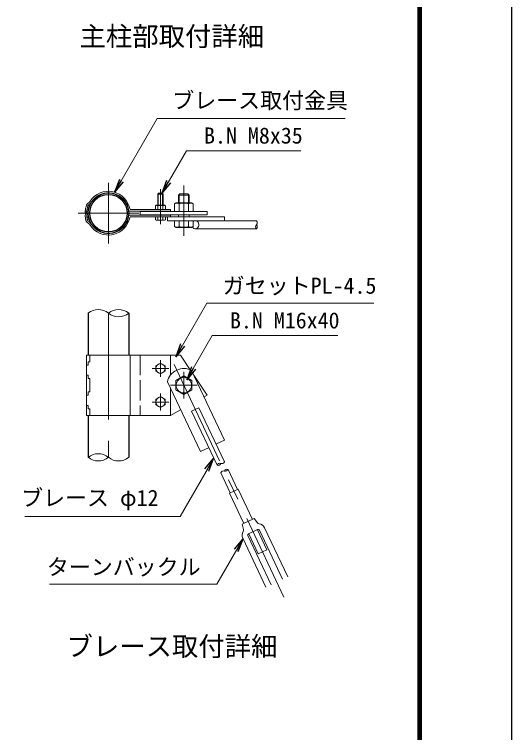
# Model space of a CAD drawing. Units: millimetres, scale not verified. Extents: x -8400 to 8400, y -5940 to 5940.
# Drawn here: x 5430 to 8400, y -3430 to 854 of the extents above; entities that cross this region are included whole.
import ezdxf
from ezdxf.enums import TextEntityAlignment as Align

# ---------------------------------------------------------------- set-up
doc = ezdxf.new("R2010")
doc.units = ezdxf.units.MM
doc.header["$LTSCALE"] = 20
doc.linetypes.add('DASHED', pattern=[7.5, 6, -1.5])
doc.linetypes.add('USER1', pattern=[50.8, 31.75, -6.35, 6.35, -6.35])
for name, color, linetype, lineweight in [('0-1_D-STR1', 1, 'Continuous', 25), ('0-4_D-BMK', 2, 'USER1', 13), ('0-5_D-STR-DIM', 7, 'Continuous', 13), ('0-8_D-STR3', 3, 'Continuous', 13), ('0-9_D-STR-TXT', 7, 'Continuous', 13), ('0-A_D-TTL-TXT', 7, 'Continuous', 13), ('0-C_D-TTL', 7, 'Continuous', 25)]:
    doc.layers.add(name, color=color, linetype=linetype, lineweight=lineweight)
doc.layers.add('0-6_0', color=7, linetype='Continuous')
doc.styles.add('ＭＳ ゴシック', font='')
doc.styles.get('ＭＳ ゴシック').set_extended_font_data('MS Gothic')

# ---------------------------------------------------------------- blocks, each defined once
blk = doc.blocks.new('_Open')
at = {"layer": '0-6_0'}
blk.add_line((-20, 3.333), (0, 0), dxfattribs=at)
blk.add_lwpolyline([(-20, -3.333), (0, 0), (-20, 0)], dxfattribs=at)

msp = doc.modelspace()

# ---------------------------------------------------------------- linework, layer by layer
at = {"layer": '0-1_D-STR1'}
for p, q in [((5871.22, -927.93), (5871.22, -1177.93)), ((6113.22, -927.93), (6113.22, -1177.93)), ((5871.22, -1537.93), (5871.22, -1787.93)), ((6113.22, -1537.93), (6113.22, -1787.93))]:
    msp.add_line(p, q, dxfattribs=at)
for radius in [121, 111.8]:
    msp.add_circle((5992.22, -331.44), radius, dxfattribs=at)
at = {"layer": '0-4_D-BMK'}
for p, q in [((5992.22, -149.94), (5992.22, -512.94)), ((6442.42, -466.64), (6442.42, -166.64)), ((6302.42, -188.46), (6302.42, -398.02)), ((5810.72, -331.44), (6173.72, -331.44)), ((5992.22, -927.93), (5992.22, -1787.93)), ((6302.42, -1207.93), (6302.42, -1307.93)), ((6383.86, -1234.17), (7040.54, -2622.08)), ((6352.42, -1257.93), (6252.42, -1257.93)), ((6442.42, -1277.93), (6442.42, -1437.93)), ((6522.42, -1357.93), (6362.42, -1357.93)), ((6302.42, -1507.93), (6302.42, -1407.93)), ((6352.42, -1457.93), (6252.42, -1457.93))]:
    msp.add_line(p, q, dxfattribs=at)
at = {"layer": '0-5_D-STR-DIM'}
for centre, radius, start, end in [((6864.24, -388.64), 17.02, 315.18146, 44.81854), ((6888.39, -412.64), 17.02, 135.18146, 224.81854), ((6864.24, -412.64), 17.02, 315.18146, 44.81854), ((5931.72, -1002.58), 96.08, 50.97549, 129.02451), ((6052.72, -1002.58), 96.08, 50.97549, 129.02451), ((6052.72, -853.29), 96.08, 230.97549, 309.02451), ((5931.72, -1862.58), 96.08, 50.97549, 129.02451), ((5931.72, -1713.29), 96.08, 230.97549, 309.02451), ((6052.72, -1713.29), 96.08, 230.97549, 309.02451), ((6657.55, -1840.68), 17.02, 70.5023, 160.13939), ((6647.22, -1818.85), 17.02, 250.5023, 340.13939), ((6668.92, -1808.59), 17.02, 250.5023, 340.13939), ((6678.94, -1885.88), 17.02, 70.5023, 160.13939), ((6700.63, -1875.62), 17.02, 70.5023, 160.13939), ((6690.3, -1853.78), 17.02, 250.5023, 340.13939)]:
    msp.add_arc(centre, radius, start, end, dxfattribs=at)
at = {"layer": '0-8_D-STR3'}
for p, q in [((6286.42, -217.44), (6291.22, -212.64)), ((6291.22, -212.64), (6313.62, -212.64)), ((6318.42, -217.44), (6313.62, -212.64)), ((6286.42, -217.44), (6318.42, -217.44)), ((6286.42, -284.24), (6286.42, -217.44)), ((6289.42, -284.24), (6289.42, -214.44)), ((6315.42, -284.24), (6315.42, -214.44)), ((6318.42, -284.24), (6318.42, -217.44)), ((6410.42, -224.64), (6418.42, -216.64)), ((6474.42, -224.64), (6410.42, -224.64)), ((6410.42, -270.44), (6410.42, -224.64)), ((6415.22, -270.44), (6415.22, -219.84)), ((6466.42, -216.64), (6418.42, -216.64)), ((6474.42, -224.64), (6466.42, -216.64)), ((6469.62, -270.44), (6469.62, -219.84)), ((6474.42, -270.44), (6474.42, -224.64)), ((5867.44, -294.4), (5876.44, -296.31)), ((5874, -269.52), (5870.69, -271.78)), ((5879.18, -277.13), (5875.87, -279.38)), ((6272.4, -287.14), (6277.42, -284.24)), ((6272.4, -310.24), (6272.4, -287.14)), ((6327.42, -284.24), (6277.42, -284.24)), ((6287.41, -310.24), (6287.41, -287.14)), ((6317.43, -310.24), (6317.43, -287.14)), ((6332.44, -287.14), (6327.42, -284.24)), ((6332.44, -310.24), (6332.44, -287.14)), ((6488.42, -270.44), (6396.42, -270.44)), ((6414.71, -322.44), (6414.71, -275.88)), ((6470.13, -322.44), (6470.13, -275.88)), ((5853.34, -319.41), (5862.55, -319.41)), ((5858.7, -330.69), (5859.56, -329.82)), ((5865.21, -337.19), (5866.07, -336.33)), ((6362.42, -319.44), (6118.34, -319.44)), ((6362.42, -310.24), (6121.09, -310.24)), ((6182.42, -322.44), (6582.42, -322.44)), ((6182.42, -322.44), (6182.42, -340.44)), ((6182.42, -340.44), (6582.42, -340.44)), ((6332.44, -310.24), (6272.4, -310.24)), ((6362.42, -319.44), (6362.42, -310.24)), ((6410.42, -352.64), (6410.42, -340.44)), ((6474.42, -352.64), (6474.42, -340.44)), ((6582.42, -322.44), (6582.42, -340.44)), ((5867.44, -368.48), (5876.44, -366.57)), ((5879.18, -385.76), (5875.87, -383.5)), ((6362.42, -343.44), (6118.34, -343.44)), ((6685.81, -352.64), (6121.09, -352.64)), ((6272.4, -352.64), (6272.4, -371.06)), ((6277.22, -373.84), (6272.4, -371.06)), ((6277.22, -373.84), (6327.62, -373.84)), ((6287.41, -352.64), (6287.41, -371.06)), ((6317.43, -352.64), (6317.43, -371.06)), ((6327.62, -373.84), (6332.44, -371.06)), ((6332.44, -352.64), (6332.44, -371.06)), ((6344.44, -352.64), (6344.44, -376.64)), ((6344.44, -376.64), (6876.31, -376.64)), ((6362.42, -343.44), (6362.42, -352.64)), ((6386.99, -376.64), (6386.99, -411.2)), ((6414.71, -376.64), (6414.71, -411.2)), ((6470.13, -376.64), (6470.13, -411.2)), ((6497.84, -376.64), (6497.84, -411.2)), ((6685.81, -352.64), (6685.81, -376.64)), ((5874, -393.36), (5870.69, -391.11)), ((6396.42, -416.64), (6386.99, -411.2)), ((6488.42, -416.64), (6396.42, -416.64)), ((6488.42, -416.64), (6497.84, -411.2)), ((6510.85, -424.64), (6876.31, -424.64)), ((5862.02, -1177.93), (5862.02, -1537.93)), ((6422.42, -1177.93), (5862.02, -1177.93)), ((5882.02, -1177.93), (5882.02, -1217.93)), ((6122.42, -1177.93), (6122.42, -1537.93)), ((6362.42, -1177.93), (6362.42, -1297.93)), ((6422.42, -1177.93), (6480.88, -1265.63)), ((5871.22, -1237.93), (5862.02, -1237.93)), ((5882.02, -1217.93), (5871.22, -1217.93)), ((5871.22, -1217.93), (5871.22, -1237.93)), ((6489.07, -1269.48), (6685.81, -1685.29)), ((5871.22, -1297.93), (5862.02, -1297.93)), ((5871.22, -1297.93), (5871.22, -1317.93)), ((5882.02, -1317.93), (5871.22, -1317.93)), ((5882.02, -1317.93), (5882.02, -1397.93)), ((6344.44, -1337.91), (6541.18, -1753.72)), ((5871.22, -1397.93), (5871.22, -1417.93)), ((5882.02, -1397.93), (5871.22, -1397.93)), ((6362.42, -1375.9), (6362.42, -1537.93)), ((5871.22, -1417.93), (5862.02, -1417.93)), ((5871.22, -1477.93), (5862.02, -1477.93)), ((5871.22, -1497.93), (5871.22, -1477.93)), ((5882.02, -1497.93), (5871.22, -1497.93)), ((5882.02, -1497.93), (5882.02, -1537.93)), ((6489.15, -1512.83), (6532.54, -1492.3)), ((6532.54, -1492.3), (6684.93, -1814.37)), ((6362.42, -1537.93), (5862.02, -1537.93)), ((6423.36, -1504.7), (6362.42, -1537.93)), ((6489.15, -1512.83), (6641.54, -1834.9)), ((6637, -1708.38), (6685.81, -1685.29)), ((6541.18, -1753.72), (6589.99, -1730.62)), ((6662.93, -1880.1), (6719.46, -1999.59)), ((6706.31, -1859.57), (6762.85, -1979.07)), ((6715.49, -2001.48), (6766.83, -1977.18)), ((6715.49, -2001.48), (6801.02, -2182.26)), ((6766.83, -1977.18), (6852.37, -2157.97)), ((6790.54, -2187.22), (6862.85, -2153.01)), ((6862.85, -2153.01), (6882.24, -2178.35)), ((6790.54, -2187.22), (6797.84, -2218.29)), ((6828.66, -2244.41), (6882.9, -2218.75)), ((6881.45, -2219.44), (6937.91, -2338.75)), ((6893.55, -2222.56), (7032.12, -2515.43)), ((6924.28, -2208.02), (7062.85, -2500.89)), ((6794.12, -2269.61), (6932.69, -2562.48)), ((6824.85, -2255.07), (6963.42, -2547.94)), ((6830.11, -2243.73), (6886.56, -2363.05)), ((6886.56, -2363.05), (6937.91, -2338.75))]:
    msp.add_line(p, q, dxfattribs=at)
at = {"layer": '0-8_D-STR3', "linetype": 'DASHED'}
msp.add_line((6182.42, -1177.93), (6182.42, -1537.93), dxfattribs=at)
at = {"layer": '0-8_D-STR3'}
for points in [[(6386.99, -322.44), (6386.99, -275.88), (6396.42, -270.44)], [(6497.84, -322.44), (6497.84, -275.88), (6488.42, -270.44)], [(6502.81, -1298.52), (6582.42, -1417.93), (6564.05, -1427.95)]]:
    msp.add_lwpolyline(points, dxfattribs=at)
for points in [[(6302.42, -1225.53), (6274.36, -1241.73), (6274.36, -1274.13), (6302.42, -1290.33), (6330.48, -1274.13), (6330.48, -1241.73)], [(6442.42, -1302.51), (6394.42, -1330.22), (6394.42, -1385.65), (6442.42, -1413.36), (6490.42, -1385.65), (6490.42, -1330.22)], [(6302.42, -1490.33), (6274.36, -1474.13), (6274.36, -1441.73), (6302.42, -1425.53), (6330.48, -1441.73), (6330.48, -1474.13)]]:
    msp.add_lwpolyline(points, close=True, dxfattribs=at)
for centre, radius in [((6302.42, -1257.93), 28.14), ((6442.42, -1357.93), 46), ((6302.42, -1457.93), 28.14)]:
    msp.add_circle(centre, radius, dxfattribs=at)
for centre, radius, start, end in [((5992.22, -331.44), 130.6, 9.34203, 146.56403), ((5992.22, -331.44), 121.4, 8.12234, 146.58211), ((5992.22, -331.44), 139.4, 160.23213, 175.04957), ((5885.94, -293.53), 26.57, 125.43571, 159.52262), ((5992.22, -331.44), 130.2, 160.25412, 176.75773), ((5885.94, -293.53), 17.36, 125.43571, 159.52262), ((5992.22, -331.44), 121, 163.12037, 174.6988), ((5845.96, -234.39), 44.94, 307.86461, 326.1), ((5845.96, -234.39), 54.13, 307.86461, 326.1), ((6279.9, -298.11), 13.29, 55.61586, 124.38414), ((6302.42, -334.5), 49.68, 72.4121, 107.5879), ((6324.94, -298.11), 13.29, 55.61585, 124.38416), ((6400.85, -296.13), 24.54, 55.61587, 124.38413), ((6442.42, -363.31), 91.71, 72.41211, 107.58789), ((6483.99, -296.13), 24.54, 55.61587, 124.38413), ((5871.71, -343.7), 18.4, 135, 183.94314), ((5884.31, -319.35), 30.97, 180.11864, 206.55208), ((5853.06, -323.32), 9.2, 315, 357.63166), ((5871.71, -343.7), 9.2, 135, 183.94314), ((5853.06, -323.32), 18.4, 315, 357.63166), ((6118.34, -313.44), 6, 188.12234, 270), ((6049.49, -331.44), 196.6, 183.94314, 192.30868), ((5887.83, -364.45), 31.69, 186.00109, 237.89976), ((6049.49, -331.44), 187.4, 183.94314, 192.20298), ((5992.22, -331.44), 130.2, 185.10988, 196.53121), ((5887.83, -364.45), 22.49, 186.00109, 237.89976), ((5992.22, -331.44), 130.6, 213.43597, 350.65797), ((5992.22, -331.44), 121.4, 213.41789, 351.87766), ((6118.34, -349.44), 6, 90, 171.87766), ((6279.9, -360.09), 13.29, 235.61585, 304.38415), ((6302.42, -323.7), 49.68, 252.4121, 287.5879), ((6324.94, -360.09), 13.29, 235.61585, 304.38415), ((5845.96, -428.5), 44.94, 33.9, 52.13539), ((5845.96, -428.5), 54.13, 33.9, 52.13539), ((6400.85, -390.95), 24.54, 235.61585, 304.38414), ((6442.42, -323.77), 91.71, 252.41211, 287.58789), ((6483.99, -390.95), 24.54, 235.61586, 304.38415), ((6442.42, -1357.93), 100, 62.19074, 168.45095), ((6894.95, -2168.63), 16, 217.4201, 261.43973), ((6886.32, -2225.98), 42, 25.32084, 81.43973), ((6782.26, -2221.95), 16, 329.20196, 13.22159), ((6886.32, -2225.98), 8, 25.32084, 115.32084), ((6832.08, -2251.64), 42, 149.20196, 205.32084), ((6832.08, -2251.64), 8, 115.32084, 205.32084)]:
    msp.add_arc(centre, radius, start, end, dxfattribs=at)
msp.add_ellipse((6510.85, -400.64), major_axis=(0, 24), ratio=0.903927, start_param=2.1647034, end_param=6.9259796, dxfattribs=at)
at = {"layer": '0-9_D-STR-TXT'}
for points in [[(7405.31, 233.48), (6283.16, 233.48), (6030.3, -204.49)], [(7140.64, 40.69), (6457.57, 40.69), (6312.31, -210.91)], [(7576.96, -868.43), (6579.17, -868.43), (6395.93, -1185.81)], [(7362.66, -1061.84), (6612.09, -1061.84), (6461.33, -1322.96)], [(5492.63, -2141.33), (6419.86, -2141.33), (6619.16, -1796.13)], [(5640.02, -2543.59), (6640.34, -2543.59), (6795.1, -2275.54)]]:
    msp.add_lwpolyline(points, dxfattribs=at)
at = {"layer": '0-C_D-TTL', "color": 2}
msp.add_lwpolyline([(-8400, 5940), (8400, 5940), (8400, -5940), (-8400, -5940)], close=True, dxfattribs=at)
at = {"layer": '0-C_D-TTL'}
for points in [[(-7860, 5500), (7860, 5500), (7860, -5500), (-7860, -5500)], [(-7855, 5495), (7855, 5495), (7855, -5495), (-7855, -5495)], [(-7850, 5490), (7850, 5490), (7850, -5490), (-7850, -5490)], [(-7845, 5485), (7845, 5485), (7845, -5485), (-7845, -5485)], [(-7840, 5480), (7840, 5480), (7840, -5480), (-7840, -5480)]]:
    msp.add_lwpolyline(points, close=True, dxfattribs=at)

# ---------------------------------------------------------------- block references
at = {"layer": '0-9_D-STR-TXT', "xscale": 4, "yscale": 4}
for p, rotation in [((6029.3, -206.22), 240), ((6311.31, -212.64), 240), ((6394.93, -1187.54), 240), ((6460.33, -1324.69), 240), ((6620.16, -1794.4), 60), ((6796.1, -2273.81), 60)]:
    msp.add_blockref('_Open', p, dxfattribs=dict(at, rotation=rotation))

# ---------------------------------------------------------------- texts
at = {"layer": '0-9_D-STR-TXT', "style": 'ＭＳ ゴシック'}
for s, p in [('ブレース取付金具', (6373.33, 264.23)), ('B.N M8x35', (6563.48, 54.69)), ('ガセットPL-4.5', (6674.93, -840.97)), ('B.N M16x40', (6717.99, -1047.84)), ('ブレース φ12', (5470.81, -2106.51)), ('ターンバックル', (5624.28, -2518.68))]:
    msp.add_text(s, height=96.19, dxfattribs=at).set_placement(p, align=Align.BOTTOM_LEFT)
at = {"layer": '0-A_D-TTL-TXT', "style": 'ＭＳ ゴシック'}
for s, p in [('主柱部取付詳細', (5819.82, 631.14)), ('ブレース取付詳細', (5741.85, -3007.72))]:
    msp.add_text(s, height=115.4, dxfattribs=at).set_placement(p, align=Align.BOTTOM_LEFT)

doc.saveas('drawing.dxf')
